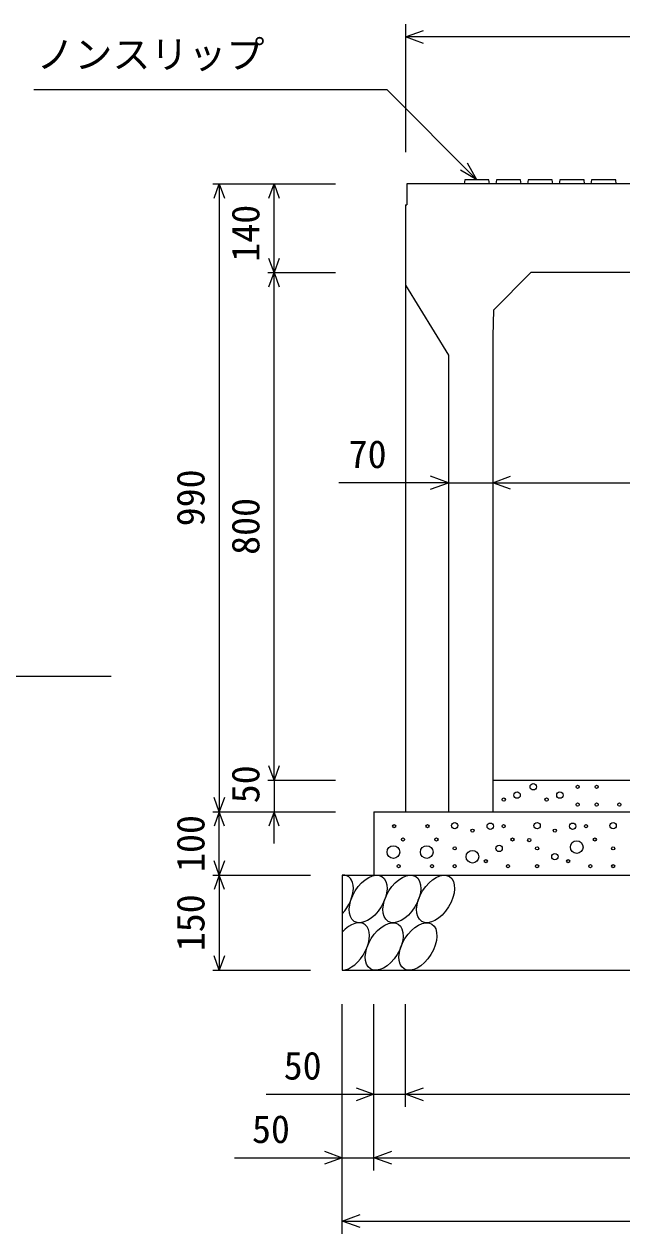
# Model space of a CAD drawing. Units: millimetres, scale not verified. Extents: x -16800 to 16800, y -5940 to 5940.
# Drawn here: x 9442 to 10385, y 1919 to 3826 of the extents above; entities that cross this region are included whole.
import ezdxf
from ezdxf.enums import TextEntityAlignment as Align

# ---------------------------------------------------------------- set-up
doc = ezdxf.new("R2010")
doc.units = ezdxf.units.MM
doc.header["$LTSCALE"] = 20
for name, color, linetype, lineweight in [('0-0_DIM', 7, 'Continuous', 25), ('0-2_HATCH', 6, 'Continuous', 25), ('0-5_OUTLINE', 3, 'Continuous', 25)]:
    doc.layers.add(name, color=color, linetype=linetype, lineweight=lineweight)
doc.styles.add('ＭＳ ゴシック', font='')
doc.styles.get('ＭＳ ゴシック').set_extended_font_data('MS Gothic')

msp = doc.modelspace()

# ---------------------------------------------------------------- linework, layer by layer
at = {"layer": '0-0_DIM'}
for p, q in [((10044.28, 3826.41), (10044.28, 3624.66)), ((10919.28, 3806.41), (10044.28, 3806.41)), ((9457.68, 3723.38), (10014.57, 3723.38)), ((10156.78, 3581.16), (10014.57, 3723.38)), ((10156.78, 3581.16), (10141.78, 3607.14)), ((10156.78, 3581.16), (10130.8, 3596.16)), ((9740.08, 3574.66), (9933.41, 3574.66)), ((9750.08, 3574.66), (9750.08, 2584.66)), ((9836.75, 3434.66), (9836.75, 3574.66)), ((9826.75, 3434.66), (9933.41, 3434.66)), ((9836.75, 2634.66), (9836.75, 3434.66)), ((10111.78, 3103.31), (9938.71, 3103.31)), ((10111.78, 3103.31), (10181.78, 3103.31)), ((10181.78, 3103.31), (10781.78, 3103.31)), ((8932.94, 2798.32), (9579.81, 2798.32)), ((9826.75, 2634.66), (9933.41, 2634.66)), ((9836.75, 2634.66), (9836.75, 2584.66)), ((9740.08, 2584.66), (9933.41, 2584.66)), ((9750.08, 2484.66), (9750.08, 2584.66)), ((9836.75, 2534.66), (9836.75, 2584.66)), ((9740.08, 2484.66), (9894.28, 2484.66)), ((9750.08, 2484.66), (9750.08, 2334.66)), ((9740.08, 2334.66), (9894.28, 2334.66)), ((9944.28, 1919.15), (9944.28, 2281.49)), ((9994.28, 2019.15), (9994.28, 2281.49)), ((10044.28, 2119.15), (10044.28, 2281.49)), ((9824.28, 2139.15), (10044.28, 2139.15)), ((10044.28, 2139.15), (10919.28, 2139.15)), ((9774.28, 2039.15), (9994.28, 2039.15)), ((9994.28, 2039.15), (10969.28, 2039.15)), ((9944.28, 1939.15), (11019.28, 1939.15))]:
    msp.add_line(p, q, dxfattribs=at)
for points in [[(10072.51, 3796.14), (10044.32, 3806.41), (10072.51, 3816.67)], [(9741.87, 3552.11), (9750.08, 3574.66), (9758.29, 3552.11)], [(9828.54, 3552.11), (9836.75, 3574.66), (9844.96, 3552.11)], [(9844.96, 3457.22), (9836.75, 3434.66), (9828.54, 3457.22)], [(9828.54, 3412.11), (9836.75, 3434.66), (9844.96, 3412.11)], [(10083.59, 3093.05), (10111.78, 3103.31), (10083.59, 3113.57)], [(10209.97, 3093.05), (10181.78, 3103.31), (10209.97, 3113.57)], [(9844.96, 2657.22), (9836.75, 2634.66), (9828.54, 2657.22)], [(9758.29, 2607.22), (9750.08, 2584.66), (9741.87, 2607.22)], [(9758.29, 2562.11), (9750.08, 2584.66), (9741.87, 2562.11)], [(9844.96, 2562.11), (9836.75, 2584.66), (9828.54, 2562.11)], [(9758.29, 2507.22), (9750.08, 2484.66), (9741.87, 2507.22)], [(9758.29, 2462.11), (9750.08, 2484.66), (9741.87, 2462.11)], [(9758.29, 2357.22), (9750.08, 2334.66), (9741.87, 2357.22)], [(9966.09, 2149.41), (9994.28, 2139.15), (9966.09, 2128.89)], [(10072.47, 2128.89), (10044.28, 2139.15), (10072.47, 2149.41)], [(9916.09, 2049.41), (9944.28, 2039.15), (9916.09, 2028.89)], [(10022.47, 2028.89), (9994.28, 2039.15), (10022.47, 2049.41)], [(9972.47, 1928.89), (9944.28, 1939.15), (9972.47, 1949.41)]]:
    msp.add_lwpolyline(points, dxfattribs=at)
at = {"layer": '0-2_HATCH'}
for p, q in [((10176.78, 3574.66), (10175.78, 3581.16)), ((10226.78, 3574.66), (10225.78, 3581.16)), ((10276.78, 3574.66), (10275.78, 3581.16)), ((10326.78, 3574.66), (10325.78, 3581.16)), ((10376.78, 3574.66), (10375.78, 3581.16))]:
    msp.add_line(p, q, dxfattribs=at)
for points in [[(10175.78, 3581.16), (10137.78, 3581.16), (10136.78, 3574.66)], [(10225.78, 3581.16), (10187.78, 3581.16), (10186.78, 3574.66)], [(10275.78, 3581.16), (10237.78, 3581.16), (10236.78, 3574.66)], [(10325.78, 3581.16), (10287.78, 3581.16), (10286.78, 3574.66)], [(10375.78, 3581.16), (10337.78, 3581.16), (10336.78, 3574.66)]]:
    msp.add_lwpolyline(points, dxfattribs=at)
for centre, radius in [((10220.17, 2610.84), 5), ((10245.66, 2623.97), 5), ((10287.71, 2610.84), 5), ((10315.75, 2623.97), 2.5), ((10345.75, 2623.97), 2.5), ((10199.15, 2603.84), 2.5), ((10266.69, 2603.84), 2.5), ((10315.75, 2595.96), 2.5), ((10345.75, 2595.96), 2.5), ((10381.64, 2595.96), 2.5), ((10026.18, 2561.84), 2.5), ((10078.86, 2561.84), 2.5), ((10121.75, 2562.72), 5), ((10149.79, 2554.84), 2.5), ((10177.82, 2561.84), 5), ((10198.86, 2561.84), 2.5), ((10251.75, 2562.72), 5), ((10279.79, 2554.84), 2.5), ((10307.82, 2561.84), 5), ((10328.86, 2561.84), 2.5), ((10371.75, 2562.72), 5), ((10040.2, 2540.83), 2.5), ((10092.87, 2540.83), 2.5), ((10212.87, 2540.83), 2.5), ((10239.33, 2539.92), 2.5), ((10314.36, 2528.83), 10), ((10342.87, 2540.83), 2.5), ((10025.02, 2521.13), 10), ((10077.69, 2521.13), 10), ((10121.75, 2526.82), 2.5), ((10149.79, 2513.69), 10), ((10191.84, 2526.82), 5), ((10251.75, 2526.82), 2.5), ((10279.79, 2513.69), 5), ((10371.75, 2526.82), 2.5), ((10033.19, 2498.81), 2.5), ((10085.86, 2498.81), 2.5), ((10121.75, 2498.81), 2.5), ((10170.82, 2506.69), 2.5), ((10205.86, 2498.81), 2.5), ((10251.75, 2498.81), 2.5), ((10300.82, 2506.69), 2.5), ((10335.86, 2498.81), 2.5), ((10371.75, 2498.81), 2.5)]:
    msp.add_circle(centre, radius, dxfattribs=at)
for centre, start_param, end_param in [((9931.92, 2447.14), 4.385593, 6.6745444), ((9957.24, 2372.15), 3.5111464, 7.548991)]:
    msp.add_ellipse(centre, major_axis=(21.81, 35.31), ratio=0.5792, start_param=start_param, end_param=end_param, dxfattribs=at)
for centre in [(9985.13, 2447.14), (10038.34, 2447.14), (10091.54, 2447.14), (10010.45, 2372.15), (10063.66, 2372.15)]:
    msp.add_ellipse(centre, major_axis=(21.81, 35.31), ratio=0.5792, dxfattribs=at)
at = {"layer": '0-5_OUTLINE'}
for p, q in [((10481.78, 3574.66), (10046.28, 3574.66)), ((10046.28, 3574.66), (10046.28, 3541.66)), ((10044.28, 3541.66), (10046.28, 3541.66)), ((10044.28, 3541.66), (10044.28, 2584.66)), ((10721.78, 3434.66), (10241.78, 3434.66)), ((10044.28, 3414.66), (10111.78, 3304.66)), ((10181.78, 3334.66), (10181.78, 2584.66)), ((10111.78, 3304.66), (10111.78, 2584.66)), ((10181.78, 2634.66), (10781.78, 2634.66)), ((9994.28, 2584.66), (9994.28, 2484.66)), ((9994.28, 2584.66), (10969.28, 2584.66)), ((10044.28, 2584.66), (10181.78, 2584.66)), ((9944.28, 2484.66), (9944.28, 2334.66)), ((9944.28, 2484.66), (11019.28, 2484.66)), ((9944.28, 2334.66), (11019.28, 2334.66))]:
    msp.add_line(p, q, dxfattribs=at)
msp.add_lwpolyline([(10241.78, 3434.66), (10182.81, 3375.69), (10181.78, 3334.66)], dxfattribs=at)

# ---------------------------------------------------------------- texts
at = {"layer": '0-0_DIM', "style": 'ＭＳ ゴシック'}
for s, p in [('ノンスリップ', (9461.53, 3743.55)), ('70', (9954.43, 3113.31)), ('50', (9851.84, 2149.15)), ('50', (9801.84, 2049.15))]:
    msp.add_text(s, height=43.99, dxfattribs=at).set_placement(p, align=Align.BOTTOM_LEFT)
for s, p in [('140', (9826.75, 3451.91)), ('990', (9740.08, 3034.66)), ('800', (9826.75, 2989.66)), ('50', (9826.75, 2597.99)), ('100', (9740.08, 2489.66)), ('150', (9740.08, 2364.66))]:
    msp.add_text(s, height=43.99, rotation=90, dxfattribs=at).set_placement(p, align=Align.BOTTOM_LEFT)

doc.saveas('drawing.dxf')
